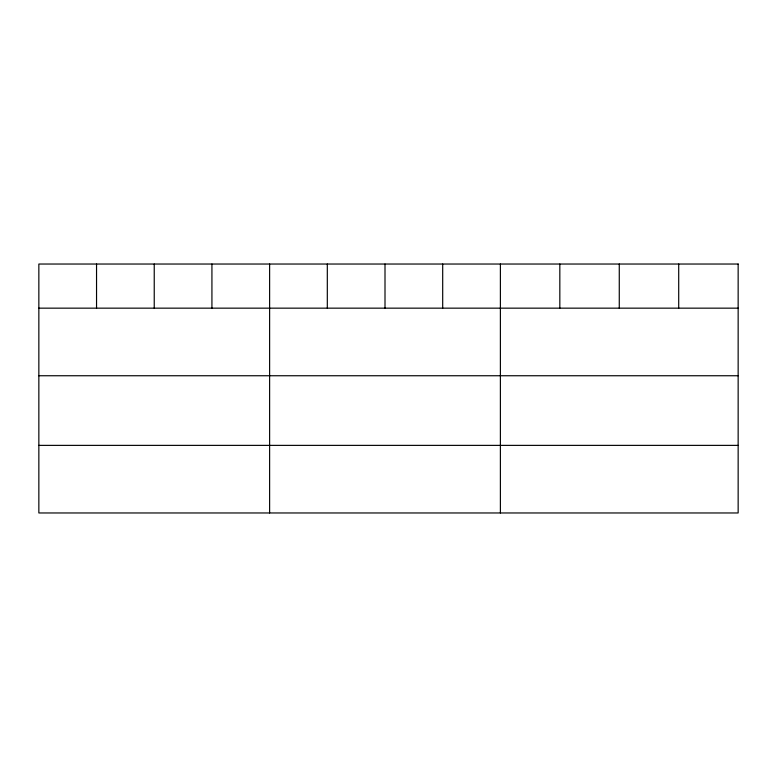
<?xml version="1.0" encoding="UTF-8"?>
<svg xmlns="http://www.w3.org/2000/svg" width="777" height="777" viewBox="0 0 777 777"><rect width="100%" height="100%" fill="white"/><g stroke="black" fill="none" stroke-linecap="round" stroke-linejoin="round"><path stroke-width="1.17" d="M38.85 308.158L738.15 308.158M38.85 375.747L738.15 375.747M38.85 445.376L738.15 445.376M678.709 264.034L678.709 308.158M619.269 264.034L619.269 308.158M559.828 264.034L559.828 308.158M500.388 264.034L500.388 512.966M442.696 264.034L442.696 308.158M385.003 264.034L385.003 308.158M327.311 264.034L327.311 308.158M269.619 264.034L269.619 512.966M211.927 264.034L211.927 308.158M154.234 264.034L154.234 308.158M96.542 264.034L96.542 308.158M738.15 264.034L38.85 264.034L38.85 512.966L738.15 512.966L738.15 264.034"/></g></svg>
